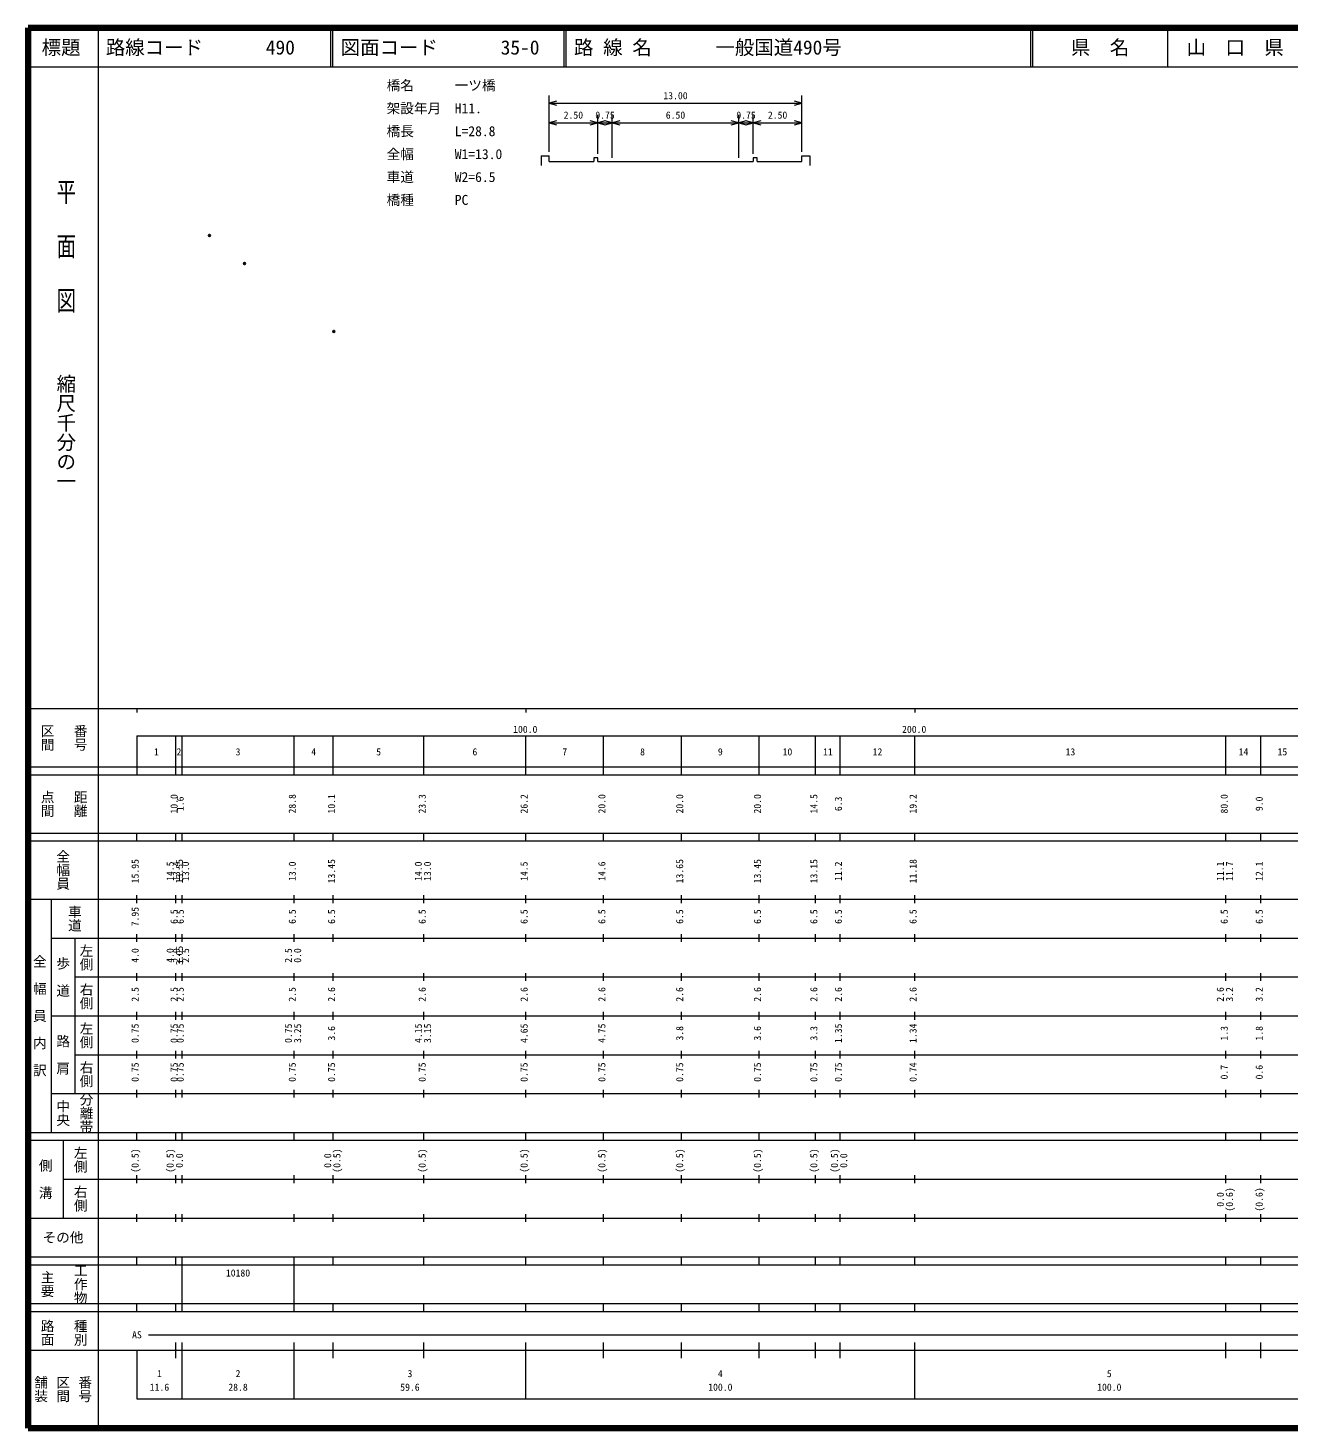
# Model space of a CAD drawing. Units: millimetres on the paper, with parts at other scales. Extents: x 40 to 680, y 20 to 380.
# Drawn here: x 40 to 364.2, y 20 to 380 of the extents above; entities that cross this region are included whole.
import ezdxf
from ezdxf.enums import TextEntityAlignment as Align

# ---------------------------------------------------------------- set-up
doc = ezdxf.new("R2010")
doc.units = ezdxf.units.MM
doc.header["$PDMODE"] = 32
doc.header["$PDSIZE"] = 0.5
doc.layers.add('M-OTRS', color=6, linetype='Continuous')
doc.layers.add('M-TTL-TXT', color=7, linetype='Continuous')
for name, color, linetype, lineweight in [('M-STR-HTXT', 7, 'Continuous', 13), ('M-TTL', 2, 'Continuous', 140), ('M-TTL-BAND', 7, 'Continuous', 13), ('M-TTL-LINE', 7, 'Continuous', 18)]:
    doc.layers.add(name, color=color, linetype=linetype, lineweight=lineweight)
doc.styles.add('@ＭＳ ゴシック', font='')
doc.styles.add('ＭＳ ゴシック', font='')
doc.styles.get('@ＭＳ ゴシック').set_extended_font_data('@MS Gothic')
doc.styles.get('ＭＳ ゴシック').set_extended_font_data('MS Gothic')

msp = doc.modelspace()

# ---------------------------------------------------------------- linework, layer by layer
at = {"layer": 'M-OTRS'}
for p in [(86.651, 326.672), (95.693, 319.416), (118.605, 301.966)]:
    msp.add_point(p, dxfattribs=at)
at = {"layer": 'M-STR-HTXT'}
for p, q in [((173.971, 348.137), (173.971, 362.637)), ((175.903, 361.155), (173.971, 360.637)), ((173.971, 360.637), (238.971, 360.637)), ((173.971, 360.637), (175.903, 360.12)), ((238.971, 360.637), (237.039, 361.155)), ((237.039, 360.12), (238.971, 360.637)), ((238.971, 348.137), (238.971, 362.637)), ((186.471, 347.637), (186.471, 357.637)), ((190.221, 346.637), (190.221, 357.637)), ((222.721, 346.637), (222.721, 357.637)), ((226.471, 347.637), (226.471, 357.637)), ((175.903, 356.155), (173.971, 355.637)), ((173.971, 355.637), (186.471, 355.637)), ((173.971, 355.637), (175.903, 355.12)), ((186.471, 355.637), (184.539, 356.155)), ((184.539, 355.12), (186.471, 355.637)), ((188.403, 356.155), (186.471, 355.637)), ((186.471, 355.637), (190.221, 355.637)), ((186.471, 355.637), (188.403, 355.12)), ((190.221, 355.637), (188.289, 356.155)), ((188.289, 355.12), (190.221, 355.637)), ((192.153, 356.155), (190.221, 355.637)), ((190.221, 355.637), (222.721, 355.637)), ((190.221, 355.637), (192.153, 355.12)), ((222.721, 355.637), (220.789, 356.155)), ((220.789, 355.12), (222.721, 355.637)), ((224.653, 356.155), (222.721, 355.637)), ((222.721, 355.637), (226.471, 355.637)), ((222.721, 355.637), (224.653, 355.12)), ((226.471, 355.637), (224.539, 356.155)), ((224.539, 355.12), (226.471, 355.637)), ((228.403, 356.155), (226.471, 355.637)), ((226.471, 355.637), (238.971, 355.637)), ((226.471, 355.637), (228.403, 355.12)), ((238.971, 355.637), (237.039, 356.155)), ((237.039, 355.12), (238.971, 355.637)), ((171.971, 347.137), (173.971, 347.137)), ((171.971, 347.137), (171.971, 344.637)), ((173.971, 345.637), (173.971, 347.137)), ((173.971, 345.637), (185.471, 345.637)), ((186.471, 346.637), (185.471, 346.637)), ((185.471, 346.637), (185.471, 345.637)), ((186.471, 345.637), (186.471, 346.637)), ((186.471, 345.637), (190.221, 345.637)), ((190.221, 345.637), (222.721, 345.637)), ((222.721, 345.637), (226.471, 345.637)), ((227.471, 346.637), (226.471, 346.637)), ((226.471, 346.637), (226.471, 345.637)), ((227.471, 345.637), (227.471, 346.637)), ((227.471, 345.637), (238.971, 345.637)), ((238.971, 345.637), (238.971, 347.137)), ((238.971, 347.137), (240.971, 347.137)), ((240.971, 347.137), (240.971, 344.637))]:
    msp.add_line(p, q, dxfattribs=at)
at = {"layer": 'M-TTL'}
for p, q in [((40, 380), (40, 20)), ((680, 380), (40, 380)), ((40, 20), (680, 20))]:
    msp.add_line(p, q, dxfattribs=at)
at = {"layer": 'M-TTL-BAND'}
for p, q in [((58, 370), (58, 20)), ((40, 205), (579, 205)), ((68, 205), (68, 204)), ((168, 205), (168, 204)), ((268, 205), (268, 204)), ((68, 198), (579, 198)), ((68, 198), (68, 188)), ((78, 188), (78, 198)), ((79.6, 188), (79.6, 198)), ((108.4, 188), (108.4, 198)), ((118.5, 188), (118.5, 198)), ((141.8, 188), (141.8, 198)), ((168, 188), (168, 198)), ((188, 188), (188, 198)), ((208, 188), (208, 198)), ((228, 188), (228, 198)), ((242.5, 188), (242.5, 198)), ((248.8, 188), (248.8, 198)), ((268, 188), (268, 198)), ((348, 188), (348, 198)), ((357, 188), (357, 198)), ((40, 190), (579, 190)), ((40, 188), (579, 188)), ((40, 173), (579, 173)), ((68, 171), (68, 173)), ((78, 171), (78, 173)), ((79.6, 171), (79.6, 173)), ((108.4, 171), (108.4, 173)), ((118.5, 171), (118.5, 173)), ((141.8, 171), (141.8, 173)), ((168, 171), (168, 173)), ((188, 171), (188, 173)), ((208, 171), (208, 173)), ((228, 171), (228, 173)), ((242.5, 171), (242.5, 173)), ((248.8, 171), (248.8, 173)), ((268, 171), (268, 173)), ((348, 171), (348, 173)), ((357, 171), (357, 173)), ((40, 171), (579, 171)), ((40, 156), (579, 156)), ((46, 96), (46, 156)), ((68, 155), (68, 157)), ((78, 155), (78, 157)), ((79.6, 155), (79.6, 157)), ((108.4, 155), (108.4, 157)), ((118.5, 155), (118.5, 157)), ((141.8, 155), (141.8, 157)), ((168, 155), (168, 157)), ((188, 155), (188, 157)), ((208, 155), (208, 157)), ((228, 155), (228, 157)), ((242.5, 155), (242.5, 157)), ((248.8, 155), (248.8, 157)), ((268, 155), (268, 157)), ((348, 155), (348, 157)), ((357, 155), (357, 157)), ((46, 146), (579, 146)), ((52, 146), (52, 106)), ((68, 145), (68, 147)), ((78, 145), (78, 147)), ((79.6, 145), (79.6, 147)), ((108.4, 145), (108.4, 147)), ((118.5, 145), (118.5, 147)), ((141.8, 145), (141.8, 147)), ((168, 145), (168, 147)), ((188, 145), (188, 147)), ((208, 145), (208, 147)), ((228, 145), (228, 147)), ((242.5, 145), (242.5, 147)), ((248.8, 145), (248.8, 147)), ((268, 145), (268, 147)), ((348, 145), (348, 147)), ((357, 145), (357, 147)), ((68, 135), (68, 137)), ((78, 135), (78, 137)), ((79.6, 135), (79.6, 137)), ((108.4, 135), (108.4, 137)), ((118.5, 135), (118.5, 137)), ((141.8, 135), (141.8, 137)), ((168, 135), (168, 137)), ((188, 135), (188, 137)), ((208, 135), (208, 137)), ((228, 135), (228, 137)), ((242.5, 135), (242.5, 137)), ((248.8, 135), (248.8, 137)), ((268, 135), (268, 137)), ((348, 135), (348, 137)), ((357, 135), (357, 137)), ((52, 136), (579, 136)), ((46, 126), (579, 126)), ((68, 125), (68, 127)), ((78, 125), (78, 127)), ((79.6, 125), (79.6, 127)), ((108.4, 125), (108.4, 127)), ((118.5, 125), (118.5, 127)), ((141.8, 125), (141.8, 127)), ((168, 125), (168, 127)), ((188, 125), (188, 127)), ((208, 125), (208, 127)), ((228, 125), (228, 127)), ((242.5, 125), (242.5, 127)), ((248.8, 125), (248.8, 127)), ((268, 125), (268, 127)), ((348, 125), (348, 127)), ((357, 125), (357, 127)), ((52, 116), (579, 116)), ((68, 115), (68, 117)), ((78, 115), (78, 117)), ((79.6, 115), (79.6, 117)), ((108.4, 115), (108.4, 117)), ((118.5, 115), (118.5, 117)), ((141.8, 115), (141.8, 117)), ((168, 115), (168, 117)), ((188, 115), (188, 117)), ((208, 115), (208, 117)), ((228, 115), (228, 117)), ((242.5, 115), (242.5, 117)), ((248.8, 115), (248.8, 117)), ((268, 115), (268, 117)), ((348, 115), (348, 117)), ((357, 115), (357, 117)), ((46, 106), (579, 106)), ((68, 105), (68, 107)), ((78, 105), (78, 107)), ((79.6, 105), (79.6, 107)), ((108.4, 105), (108.4, 107)), ((118.5, 105), (118.5, 107)), ((141.8, 105), (141.8, 107)), ((168, 105), (168, 107)), ((188, 105), (188, 107)), ((208, 105), (208, 107)), ((228, 105), (228, 107)), ((242.5, 105), (242.5, 107)), ((248.8, 105), (248.8, 107)), ((268, 105), (268, 107)), ((348, 105), (348, 107)), ((357, 105), (357, 107)), ((40, 96), (579, 96)), ((40, 94), (579, 94)), ((49, 94), (49, 74)), ((68, 94), (68, 96)), ((78, 94), (78, 96)), ((79.6, 94), (79.6, 96)), ((108.4, 94), (108.4, 96)), ((118.5, 94), (118.5, 96)), ((141.8, 94), (141.8, 96)), ((168, 94), (168, 96)), ((188, 94), (188, 96)), ((208, 94), (208, 96)), ((228, 94), (228, 96)), ((242.5, 94), (242.5, 96)), ((248.8, 94), (248.8, 96)), ((268, 94), (268, 96)), ((348, 94), (348, 96)), ((357, 94), (357, 96)), ((49, 84), (579, 84)), ((68, 83), (68, 85)), ((78, 83), (78, 85)), ((79.6, 83), (79.6, 85)), ((108.4, 83), (108.4, 85)), ((118.5, 83), (118.5, 85)), ((141.8, 83), (141.8, 85)), ((168, 83), (168, 85)), ((188, 83), (188, 85)), ((208, 83), (208, 85)), ((228, 83), (228, 85)), ((242.5, 83), (242.5, 85)), ((248.8, 83), (248.8, 85)), ((268, 83), (268, 85)), ((348, 83), (348, 85)), ((357, 83), (357, 85)), ((40, 74), (579, 74)), ((68, 73), (68, 75)), ((78, 73), (78, 75)), ((79.6, 73), (79.6, 75)), ((108.4, 73), (108.4, 75)), ((118.5, 73), (118.5, 75)), ((141.8, 73), (141.8, 75)), ((168, 73), (168, 75)), ((188, 73), (188, 75)), ((208, 73), (208, 75)), ((228, 73), (228, 75)), ((242.5, 73), (242.5, 75)), ((248.8, 73), (248.8, 75)), ((268, 73), (268, 75)), ((348, 73), (348, 75)), ((357, 73), (357, 75)), ((40, 64), (579, 64)), ((40, 62), (579, 62)), ((68, 62), (68, 64)), ((78, 62), (78, 64)), ((79.6, 62), (79.6, 64)), ((79.6, 52), (79.6, 62)), ((108.4, 62), (108.4, 64)), ((108.4, 52), (108.4, 62)), ((118.5, 62), (118.5, 64)), ((141.8, 62), (141.8, 64)), ((168, 62), (168, 64)), ((188, 62), (188, 64)), ((208, 62), (208, 64)), ((228, 62), (228, 64)), ((242.5, 62), (242.5, 64)), ((248.8, 62), (248.8, 64)), ((268, 62), (268, 64)), ((348, 62), (348, 64)), ((357, 62), (357, 64)), ((40, 52), (579, 52)), ((68, 50), (68, 52)), ((78, 50), (78, 52)), ((79.6, 50), (79.6, 52)), ((108.4, 50), (108.4, 52)), ((118.5, 50), (118.5, 52)), ((141.8, 50), (141.8, 52)), ((168, 50), (168, 52)), ((188, 50), (188, 52)), ((208, 50), (208, 52)), ((228, 50), (228, 52)), ((242.5, 50), (242.5, 52)), ((248.8, 50), (248.8, 52)), ((268, 50), (268, 52)), ((348, 50), (348, 52)), ((357, 50), (357, 52)), ((40, 50), (579, 50)), ((71, 44), (565, 44)), ((40, 40), (579, 40)), ((68, 40), (68, 27.5)), ((78, 38), (78, 42)), ((79.6, 27.5), (79.6, 42)), ((108.4, 27.5), (108.4, 42)), ((118.5, 38), (118.5, 42)), ((141.8, 38), (141.8, 42)), ((168, 27.5), (168, 42)), ((188, 38), (188, 42)), ((208, 38), (208, 42)), ((228, 38), (228, 42)), ((242.5, 38), (242.5, 42)), ((248.8, 38), (248.8, 42)), ((268, 27.5), (268, 42)), ((348, 38), (348, 42)), ((357, 38), (357, 42)), ((68, 27.5), (579, 27.5))]:
    msp.add_line(p, q, dxfattribs=at)
at = {"layer": 'M-TTL-LINE'}
for p, q in [((58, 380), (58, 370)), ((117.75, 380), (117.75, 370)), ((118.25, 380), (118.25, 370)), ((177.75, 380), (177.75, 370)), ((178.25, 380), (178.25, 370)), ((297.75, 380), (297.75, 370)), ((298.25, 380), (298.25, 370)), ((333, 380), (333, 370)), ((40, 370), (680, 370))]:
    msp.add_line(p, q, dxfattribs=at)

# ---------------------------------------------------------------- texts
at = {"layer": 'M-STR-HTXT', "style": 'ＭＳ ゴシック'}
for s, p in [('橋名\u3000\u3000\u3000一ツ橋', (132.214, 363.195)), ('架設年月\u3000H11.', (132.214, 357.304)), ('橋長\u3000\u3000\u3000L=28.8', (132.214, 351.413)), ('全幅\u3000\u3000\u3000W1=13.0', (132.214, 345.522)), ('車道\u3000\u3000\u3000W2=6.5', (132.214, 339.631)), ('橋種\u3000\u3000\u3000PC', (132.214, 333.74))]:
    msp.add_text(s, height=2.566, dxfattribs=at).set_placement(p, align=Align.BOTTOM_LEFT)
for s, p in [('13.00', (206.471, 361.137)), ('2.50', (180.221, 356.137)), ('0.75', (188.346, 356.137)), ('6.50', (206.471, 356.137)), ('0.75', (224.596, 356.137)), ('2.50', (232.721, 356.137))]:
    msp.add_text(s, height=1.833, dxfattribs=at).set_placement(p, align=Align.BOTTOM_CENTER)
at = {"layer": 'M-TTL-BAND', "style": '@ＭＳ ゴシック', "width": 1.4}
msp.add_text('平  面  図', height=3.666, rotation=270, dxfattribs=at).set_placement((49.777, 306.475), align=Align.MIDDLE_RIGHT)
at = {"layer": 'M-TTL-BAND', "style": '@ＭＳ ゴシック'}
msp.add_text('縮尺千分の一', height=3.666, rotation=270, dxfattribs=at).set_placement((49.777, 261.03), align=Align.MIDDLE_RIGHT)
for s, p in [('区間', (45, 197.5)), ('番号', (53.5, 197.5)), ('点間', (45, 180.5)), ('距離', (53.5, 180.5)), ('全幅員', (49, 163.5)), ('車道', (52, 151)), ('左側', (55, 141)), ('全\u3000幅\u3000員\u3000内\u3000訳', (43, 126)), ('歩\u3000道', (49, 136)), ('右側', (55, 131)), ('左側', (55, 121)), ('路\u3000肩', (49, 116)), ('右側', (55, 111)), ('分離帯', (55, 101)), ('中央', (49, 101)), ('左側', (53.5, 89)), ('側\u3000溝', (44.5, 84)), ('右側', (53.5, 79)), ('工作物', (53.5, 57)), ('主要', (45, 57)), ('路面', (45, 44.5)), ('種別', (53.5, 44.5)), ('舗装', (43.333, 30)), ('区間', (49, 30)), ('番号', (54.667, 30))]:
    msp.add_text(s, height=2.566, rotation=270, dxfattribs=at).set_placement(p, align=Align.MIDDLE_CENTER)
at = {"layer": 'M-TTL-BAND', "style": 'ＭＳ ゴシック'}
for s, p in [('100.0', (167.844, 198.195)), ('200.0', (267.844, 198.195)), ('1', (73, 192.405)), ('2', (78.8, 192.405)), ('3', (94, 192.405)), ('4', (113.45, 192.405)), ('5', (130.15, 192.405)), ('6', (154.9, 192.405)), ('7', (178, 192.405)), ('8', (198, 192.405)), ('9', (218, 192.405)), ('10', (235.25, 192.405)), ('11', (245.65, 192.405)), ('12', (258.4, 192.405)), ('13', (308, 192.405)), ('14', (352.5, 192.405)), ('15', (362.5, 192.405)), ('AS', (68, 42.5)), ('1', (73.8, 32.523)), ('2', (94, 32.523)), ('3', (138.2, 32.523)), ('4', (218, 32.523)), ('5', (318, 32.523)), ('11.6', (73.8, 29.033)), ('28.8', (94, 29.033)), ('59.6', (138.2, 29.033)), ('100.0', (218, 29.033)), ('100.0', (318, 29.033))]:
    msp.add_text(s, height=1.833, dxfattribs=at).set_placement(p, align=Align.BOTTOM_CENTER)
for s, p in [('10.0', (79, 180.5)), ('1.6', (80.6, 180.5)), ('28.8', (109.4, 180.5)), ('10.1', (119.5, 180.5)), ('23.3', (142.8, 180.5)), ('26.2', (169, 180.5)), ('20.0', (189, 180.5)), ('20.0', (209, 180.5)), ('20.0', (229, 180.5)), ('14.5', (243.5, 180.5)), ('6.3', (249.8, 180.5)), ('19.2', (269, 180.5)), ('80.0', (349, 180.5)), ('9.0', (358, 180.5)), ('15.95', (69, 163.174)), ('13.55', (80.37, 163.174)), ('13.45', (119.5, 163.174)), ('13.65', (209, 163.174)), ('13.45', (229, 163.174)), ('13.15', (243.5, 163.174)), ('11.18', (269, 163.174)), ('14.5', (78, 163.174)), ('13.4', (79.6, 163.174)), ('13.0', (81.97, 163.174)), ('13.0', (109.4, 163.174)), ('14.0', (141.8, 163.174)), ('13.0', (144.17, 163.174)), ('14.5', (169, 163.174)), ('14.6', (189, 163.174)), ('11.2', (249.8, 163.174)), ('11.1', (348, 163.174)), ('11.7', (350.37, 163.174)), ('12.1', (358, 163.174)), ('7.95', (69, 151.5)), ('6.5', (79, 151.5)), ('6.5', (80.6, 151.5)), ('6.5', (109.4, 151.5)), ('6.5', (119.5, 151.5)), ('6.5', (142.8, 151.5)), ('6.5', (169, 151.5)), ('6.5', (189, 151.5)), ('6.5', (209, 151.5)), ('6.5', (229, 151.5)), ('6.5', (243.5, 151.5)), ('6.5', (249.8, 151.5)), ('6.5', (269, 151.5)), ('6.5', (349, 151.5)), ('6.5', (358, 151.5)), ('4.0', (69, 141.5)), ('4.0', (78, 141.5)), ('2.9', (79.6, 141.5)), ('3.05', (80.37, 141.5)), ('2.5', (81.97, 141.5)), ('2.5', (108.4, 141.5)), ('0.0', (110.77, 141.5)), ('2.5', (69, 131.5)), ('2.5', (79, 131.5)), ('2.5', (80.6, 131.5)), ('2.5', (109.4, 131.5)), ('2.6', (119.5, 131.5)), ('2.6', (142.8, 131.5)), ('2.6', (169, 131.5)), ('2.6', (189, 131.5)), ('2.6', (209, 131.5)), ('2.6', (229, 131.5)), ('2.6', (243.5, 131.5)), ('2.6', (249.8, 131.5)), ('2.6', (269, 131.5)), ('2.6', (348, 131.5)), ('3.2', (350.37, 131.5)), ('3.2', (358, 131.5)), ('0.75', (69, 121.5)), ('0.75', (79, 121.5)), ('0.75', (80.6, 121.5)), ('0.75', (108.4, 121.5)), ('3.25', (110.77, 121.5)), ('3.6', (119.5, 121.5)), ('4.15', (141.8, 121.5)), ('3.15', (144.17, 121.5)), ('4.65', (169, 121.5)), ('4.75', (189, 121.5)), ('3.8', (209, 121.5)), ('3.6', (229, 121.5)), ('3.3', (243.5, 121.5)), ('1.35', (249.8, 121.5)), ('1.34', (269, 121.5)), ('1.3', (349, 121.5)), ('1.8', (358, 121.5)), ('0.75', (69, 111.5)), ('0.75', (79, 111.5)), ('0.75', (80.6, 111.5)), ('0.75', (109.4, 111.5)), ('0.75', (119.5, 111.5)), ('0.75', (142.8, 111.5)), ('0.75', (169, 111.5)), ('0.75', (189, 111.5)), ('0.75', (209, 111.5)), ('0.75', (229, 111.5)), ('0.75', (243.5, 111.5)), ('0.75', (249.8, 111.5)), ('0.74', (269, 111.5)), ('0.7', (349, 111.5)), ('0.6', (358, 111.5)), ('(0.5)', (69, 88.764)), ('(0.5)', (78, 88.764)), ('0.0', (80.37, 88.764)), ('0.0', (118.5, 88.764)), ('(0.5)', (120.87, 88.764)), ('(0.5)', (142.8, 88.764)), ('(0.5)', (169, 88.764)), ('(0.5)', (189, 88.764)), ('(0.5)', (209, 88.764)), ('(0.5)', (229, 88.764)), ('(0.5)', (243.5, 88.764)), ('(0.5)', (248.8, 88.764)), ('0.0', (251.17, 88.764)), ('0.0', (348, 78.764)), ('(0.6)', (350.37, 78.764)), ('(0.6)', (358, 78.764))]:
    msp.add_text(s, height=1.833, rotation=90, dxfattribs=at).set_placement(p, align=Align.BOTTOM_CENTER)
msp.add_text('その他', height=2.566, dxfattribs=at).set_placement((49, 69), align=Align.MIDDLE_CENTER)
msp.add_text('10180', height=1.833, dxfattribs=at).set_placement((90.875, 58.405), align=Align.BOTTOM_LEFT)
at = {"layer": 'M-TTL-TXT', "style": 'ＭＳ ゴシック'}
for s, p in [('標題', (48.5, 375)), ('県\u3000名', (315.625, 375)), ('山\u3000口\u3000県', (350.375, 375))]:
    msp.add_text(s, height=3.666, dxfattribs=at).set_placement(p, align=Align.MIDDLE_CENTER)
for s, p in [('路線コード', (60, 375)), ('490', (101.142, 375)), ('図面コード', (120.38, 375)), ('35-0', (161.521, 375)), ('路 線 名', (180.38, 375)), ('一般国道490号', (216.734, 375))]:
    msp.add_text(s, height=3.666, dxfattribs=at).set_placement(p, align=Align.MIDDLE_LEFT)

doc.saveas('drawing.dxf')
